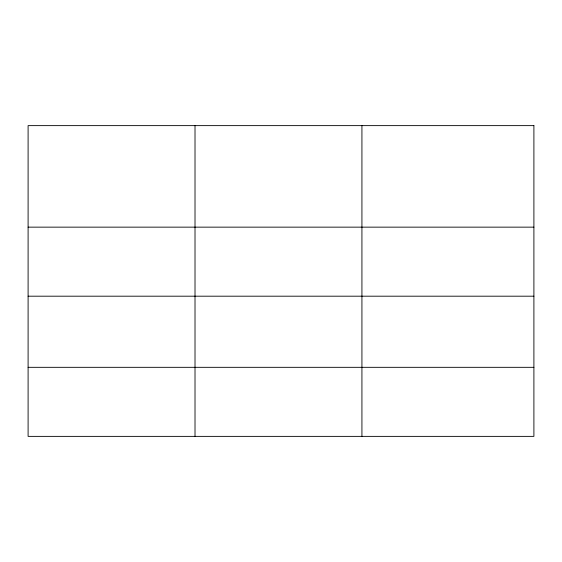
<?xml version="1.0" encoding="UTF-8"?>
<svg xmlns="http://www.w3.org/2000/svg" width="562" height="562" viewBox="0 0 562 562"><rect width="100%" height="100%" fill="white"/><g stroke="black" fill="none" stroke-linecap="round" stroke-linejoin="round"><path stroke-width="0.84" d="M28.1 227.146L533.9 227.146M28.1 296.188L533.9 296.188M28.1 367.323L533.9 367.323M361.928 125.628L361.928 436.372M195.014 125.628L195.014 436.372M533.9 125.628L28.1 125.628L28.1 436.372L533.9 436.372L533.9 125.628"/></g></svg>
